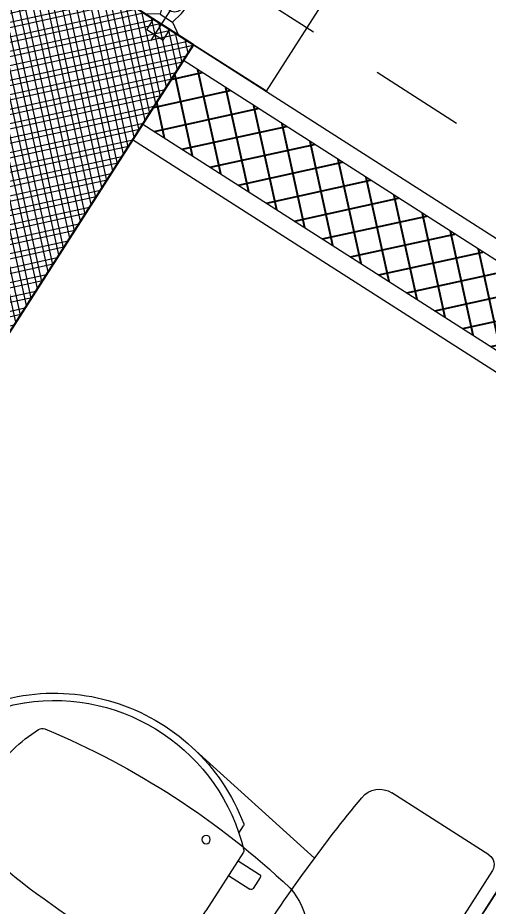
# Model space of a CAD drawing. Header units: inches. Extents: x 249 to 1192, y -18 to 440.
# Drawn here: x 939.909 to 940.533, y 102.126 to 103.306 of the extents above; entities that cross this region are included whole.
import ezdxf

# ---------------------------------------------------------------- set-up
doc = ezdxf.new("R2010")
doc.units = ezdxf.units.IN
doc.header["$MEASUREMENT"] = 0
doc.linetypes.add('DASHED2', pattern=[0.375, 0.25, -0.125])
for name, color, linetype, lineweight in [('ARSIR BETON', 8, 'Continuous', 0), ('DIMENSI', 85, 'Continuous', 20), ('DINDING', 6, 'Continuous', 0), ('DINDING2', 137, 'Continuous', 20), ('SANITAIR', 6, 'Continuous', 9)]:
    doc.layers.add(name, color=color, linetype=linetype, lineweight=lineweight)
for name, color, linetype in [('ARSIR DINDING', 64, 'Continuous'), ('KOLOM', 5, 'Continuous'), ('RUMPUT', 86, 'Continuous')]:
    doc.layers.add(name, color=color, linetype=linetype)
doc.styles.get("Standard").update_dxf_attribs({"font": 'arial.ttf'})
doc.dimstyles.new('UK. GDG PERTEMUAN', dxfattribs={"dimtxt": 0.5, "dimasz": 0.5, "dimexe": 0.5, "dimexo": 0.05, "dimgap": 0.1, "dimtad": 2, "dimdec": 0, "dimlfac": 100, "dimzin": 0, "dimdsep": 46, "dimtxsty": 'Standard', "dimblk": 'OBLIQUE', "dimcen": 0.09, "dimclrd": 8, "dimclre": 256, "dimclrt": 256, "dimadec": 0, "dimazin": 0, "dimtfac": 1, "dimtdec": 0, "dimtofl": 0, "dimtmove": 0, "dimatfit": 3, "dimldrblk": 'OBLIQUE', "dimfxl": 0, "dimtolj": 1, "dimtzin": 0, "dimarcsym": 0})
pattern_1 = [(57.36874968947846, (0, 0), (-0.0535506494527033, 0.244197313478704), [0.046875, -0.30667839075]), (12.36874968947846, (0, 0), (-0.05355064946683093, 0.2441973135431277), [0.04687499999999999, -0.203125]), (102.3687496894784, (0, 0), (-0.2441973135431277, -0.05355064946683093), [0.04687499999999999, -0.203125])]

# ---------------------------------------------------------------- blocks, each defined once
blk = doc.blocks.new('_Oblique')
at = {"color": 0, "linetype": 'ByBlock', "lineweight": -2}
blk.add_line((-0.5, -0.5), (0.5, 0.5), dxfattribs=at)
blk = doc.blocks.new('K1')
at = {"layer": 'ARSIR BETON'}
h = blk.add_hatch(dxfattribs=at)
h.set_pattern_fill('ANSI37', color=256, scale=0.15, style=0)
h.set_pattern_definition([(45, (258.3748891430789, 277.1207513811261), (-0.01325825214724776, 0.01325825214724777), []), (135, (258.3748891430789, 277.1207513811261), (-0.01325825214724777, -0.01325825214724776), [])])
h.paths.add_polyline_path([(259.1248891430789, 277.170751381126), (259.1248891430789, 277.870751381126), (258.4248891430789, 277.870751381126), (258.4248891430789, 277.170751381126)])
at = {"layer": 'KOLOM'}
blk.add_lwpolyline([(258.4248891430789, 277.170751381126), (259.1248891430789, 277.170751381126), (259.1248891430789, 277.870751381126), (258.4248891430789, 277.870751381126)], close=True, dxfattribs=at)
for points in [[(258.7248891430789, 277.5707513811261), (258.8248891430789, 277.4707513811261)], [(258.7248891430789, 277.4707513811261), (258.8248891430789, 277.5707513811261)]]:
    blk.add_lwpolyline(points, dxfattribs=at)
blk = doc.blocks.new('URINOIR')
for p, q in [((440.3689106422528, 163.1740371597041), (440.3689106422528, 128.3767518544457)), ((439.0994895673267, 160.5603959865442), (439.0994895673267, 162.2276422410611)), ((439.0994895673267, 162.2276422410611), (441.638331717179, 162.2276422410611)), ((441.638331717179, 162.2276422410611), (441.638331717179, 160.5603959865442)), ((423.8689106422528, 160.5603959865442), (423.8689106422528, 139.0513935865442)), ((423.8689106422528, 160.5603959865442), (440.3689106422528, 160.5603959865442)), ((439.2883829754435, 159.5307023865442), (437.7224722209399, 160.5603959865442)), ((456.8689106422528, 160.5603959865442), (440.3689106422528, 160.5603959865442)), ((441.2730773754434, 159.5307023865442), (442.9364741754434, 160.5603959865442)), ((456.8689106422528, 160.5603959865442), (456.8689106422528, 139.0513935865442)), ((441.2730773754434, 159.5307023865442), (439.2883829754435, 159.5307023865442)), ((441.4939721969154, 150.8200991865442), (439.2642910222966, 150.8200991865442)), ((441.5900786422528, 148.8840143865442), (439.2206570422528, 148.8840143865442)), ((441.485764267762, 149.835466254749), (439.2560830931411, 149.835466254749)), ((439.4714114422528, 149.3558831865442), (439.4714114422528, 149.835466254749)), ((441.1182098422528, 149.2373231865442), (439.5899714422528, 149.2373231865442)), ((440.1092642422528, 148.8840143865442), (440.1092642422528, 149.2373231865442)), ((440.6445626422528, 148.8840143865442), (440.6445626422528, 149.2373231865442)), ((441.2367698422528, 149.3558831865442), (441.2367698422528, 149.835466254749)), ((427.0445450422528, 140.4489463865442), (424.3689106422528, 140.4489463865442)), ((427.0445450422528, 140.4489463865442), (426.0681245146193, 138.7969790985131)), ((453.6932762422529, 140.4489463865442), (456.3689106422528, 140.4489463865442)), ((453.6932762422529, 140.4489463865442), (454.6696967698863, 138.7969790985131)), ((424.3689106422528, 138.5513935865442), (425.6376907005667, 138.5513935865442)), ((456.3689106422528, 138.5513935865442), (455.1001305839389, 138.5513935865442)), ((438.3937027156338, 131.9203327865442), (440.3689106422528, 131.9203327865442)), ((442.3441185688719, 131.9203327865442), (440.3689106422528, 131.9203327865442)), ((437.667231169116, 129.5603959865442), (440.3689106422528, 129.5603959865442)), ((443.0705901153897, 129.5603959865442), (440.3689106422528, 129.5603959865442))]:
    blk.add_line(p, q)
blk.add_lwpolyline([(439.716246475938, 154.4252568611221), (439.1080125926101, 153.3717648723132), (439.716246475938, 152.3182728835042), (440.932714242594, 152.3182728835042), (441.540948125922, 153.3717648723132), (440.932714242594, 154.4252568611221)], close=True)
for points in [[(439.2560830931429, 149.835466254749, 0.1648038839569054), (439.348265938242, 149.865467954443, 0.1057575044615853), (439.4461875437849, 149.977397190942, 0.06898416001991564), (439.5040562997263, 150.1264789624667, 0.05517839844002603), (439.5283994003902, 150.3245792183767, 0.05517839843997215), (439.508827095201, 150.5232075718692, 0.06898416001975703), (439.4545600723474, 150.673637813994, 0.1057575044616802), (439.3593583678426, 150.7878894235002, 0.164803883956916), (439.2679236365873, 150.8200991865442, 0.1648038839568461), (439.1757407914882, 150.7900974868503, 0.1057575044616819), (439.0778191859453, 150.6781682503512, 0.06898416001986153), (439.0199504300039, 150.5290864788267, 0.05517839844006877), (438.9956073293399, 150.3309862229166, 0.05517839844004811), (439.0151796345291, 150.1323578694239, 0.06898416001982068), (439.0694466573828, 149.9819276272992, 0.1057575044616362), (439.1646483618875, 149.867676017793, 0.1648038839568864)], [(440.3689106422528, 150.8200991865442, 0.07082065173384221), (440.0907472325604, 150.7805011521142, 0.08242795523414075), (439.8727084662547, 150.6759030321726, 0.1068234923407182), (439.7159530182806, 150.5063428462842, 0.1341303286550614), (439.6671747952772, 150.3277827206466, 0.1341303286551346), (439.7159530182806, 150.1492225950091, 0.1068234923408687), (439.8727084662547, 149.9796624091206, 0.08242795523420371), (440.0907472325604, 149.875064289179, 0.07082065173390187), (440.3689106422528, 149.835466254749, 0.07082065173390187), (440.6470740519452, 149.875064289179, 0.08242795523420371), (440.865112818251, 149.9796624091206, 0.106823492340927), (441.0218682662251, 150.149222595009, 0.134130328655289), (441.0706464892285, 150.3277827206466, 0.1341303286551305), (441.0218682662251, 150.5063428462842, 0.1068234923407954), (440.865112818251, 150.6759030321726, 0.0824279552342621), (440.6470740519451, 150.7805011521142, 0.07082065173387617)], [(441.4821316534716, 149.835466254749, 0.1648038839569054), (441.5743144985707, 149.865467954443, 0.1057575044615853), (441.6722361041136, 149.977397190942, 0.06898416001991564), (441.730104860055, 150.1264789624667, 0.05517839844002603), (441.7544479607189, 150.3245792183767, 0.05517839843997215), (441.7348756555297, 150.5232075718692, 0.06898416001975703), (441.680608632676, 150.673637813994, 0.1057575044616802), (441.5854069281713, 150.7878894235002, 0.164803883956916), (441.4939721969159, 150.8200991865442, 0.1648038839568461), (441.4017893518169, 150.7900974868503, 0.1057575044616819), (441.3038677462739, 150.6781682503512, 0.06898416001986153), (441.2459989903325, 150.5290864788267, 0.05517839844006877), (441.2216558896686, 150.3309862229166, 0.05517839844004811), (441.2412281948578, 150.1323578694239, 0.06898416001982068), (441.2954952177115, 149.9819276272992, 0.1057575044616362), (441.3906969222162, 149.867676017793, 0.1648038839568864)]]:
    blk.add_lwpolyline(points, format="xyb", close=True)
for centre, radius in [((440.3523122422529, 157.3557191865442), 1.06114164), ((440.3689106422528, 157.3696308972805), 0.7234635247060901), ((440.3689106422528, 153.3644144125302), 2.49539192057066)]:
    blk.add_circle(centre, radius)
for centre, radius, start, end in [((459.3911015601078, 154.3207195393418), 20.76675890105817, 165.4703285375222, 177.6692051192197), ((428.3479085870912, 154.8458061013081), 13.74803015613614, 1.348159149610519, 19.92358749069091), ((440.4050714422531, 149.9892223389581), 1.62000893149366, 223.0169258954347, 316.983074104555), ((439.5899714422528, 149.3558831865442), 0.11856, 180.0000000000016, 270), ((441.1182098422528, 149.3558831865442), 0.11856, 270, 0), ((440.4856922422529, 127.4014183865442), 18.73248, 90.3577940000008, 135.8522999999998), ((440.2521290422528, 127.4014183865442), 18.73248, 44.14770000000019, 89.6422059999992), ((392.7184610422528, 106.9166215865443), 51.7656672, 29.26637127654925, 44.01639999999892), ((488.0193602422528, 106.9166215865443), 51.7656672, 135.9836000000011, 150.7336287234507), ((424.3689106422528, 140.9489463865442), 0.5, 180, 270), ((456.3689106422528, 140.9489463865442), 0.5, 270, 0), ((425.2434940853417, 134.9294837834457), 5.498562101725788, 48.58210353438351, 72.63977068790527), ((455.494327199164, 134.9294837834457), 5.498562101725788, 107.3602293120947, 131.4178964656165), ((424.3689106422528, 139.0513935865442), 0.5, 180, 270), ((425.6376907005667, 139.0513935865442), 0.5, 270, 329.4141401361642), ((378.9874346422529, 88.74907998654425), 70.85086319999999, 35.78208324027222, 45.23455615289555), ((501.7503866422528, 88.74907998654425), 70.85086319999999, 134.7654438471044, 144.2179167597278), ((455.1001305839389, 139.0513935865442), 0.5, 210.5858598638359, 270), ((456.3689106422528, 139.0513935865442), 0.5, 270, 0), ((438.3937027156338, 132.5131327865442), 0.5928, 209.2663712765485, 270), ((442.3441185688719, 132.5131327865442), 0.5928, 270, 330.7336287234515), ((437.667231169116, 131.0423959865442), 1.482, 215.7820832402719, 270), ((443.0705901153897, 131.0423959865442), 1.482, 270, 324.2179167597281)]:
    blk.add_arc(centre, radius, start, end)
blk = doc.blocks.new('KLO TOTO C438 ATAS')
for p, q in [((373.8521546289195, 174.6224287110317), (373.8521546289195, 108.7080904620222)), ((377.3521546289195, 169.200600807474), (392.6426137266889, 169.2006008074739)), ((375.8521546289195, 167.700600807474), (375.8521546289195, 142.700600807474)), ((396.6142805515896, 156.3778214158168), (418.2001894889002, 160.0143762791891)), ((406.8588714865363, 153.7689243698419), (406.8588714865363, 154.8969620938489)), ((404.9771583792402, 151.9723383990155), (404.9771583792402, 142.700600807474)), ((401.3057025022483, 150.31206594725), (401.3057025022483, 148.59222063413)), ((404.9771583792402, 150.61863373925), (401.6122702942483, 150.61863373925)), ((404.9771583792402, 148.28565284213), (401.6122702942483, 148.28565284213)), ((375.8521546289195, 117.7006008074739), (375.8521546289195, 142.700600807474)), ((404.9771583792402, 133.4288632159324), (404.9771583792402, 142.700600807474)), ((404.9771583792402, 137.115548772818), (401.6122702942483, 137.115548772818)), ((401.3057025022483, 135.089135667698), (401.3057025022483, 136.808980980818)), ((404.9771583792402, 134.782567875698), (401.6122702942483, 134.7825678756979)), ((406.8588714865363, 131.632277245106), (406.8588714865363, 130.5042395210991)), ((396.6142793700801, 129.0233628659835), (418.2182922032816, 125.3835310548571)), ((396.3727636695479, 125.8436641965619), (397.3977390506795, 125.8436641965619)), ((397.7043068426794, 123.380698555634), (397.7043068426795, 125.537096404562)), ((396.1219389950612, 123.0741307636339), (397.3977390506795, 123.0741307636339)), ((396.8483695674155, 123.074130763634), (396.8483695674155, 119.60317022261)), ((395.7188244019363, 119.29660243061), (396.5418017754155, 119.29660243061)), ((377.3521546289195, 116.2006008074739), (392.6426137266889, 116.200600807474))]:
    blk.add_line(p, q)
for centre in [(410.0521546289195, 150.700600807474), (410.0521546289195, 134.700600807474)]:
    blk.add_circle(centre, 0.55)
for centre, radius, start, end in [((377.3521546289195, 167.700600807474), 1.5, 90, 180), ((392.6426137266889, 166.1506008074739), 3.05, 6.733413885746294, 90), ((191.3682413014955, 142.38728852405), 205.7223168216, 0.08729999999998823, 6.733413885746092), ((423.0503257887012, 133.6158456563747), 25.8528569115138, 48.60093958351036, 134.0644382761231), ((423.0250052123453, 133.5524614316001), 26.8981743649314, 100.3332615222914, 126.6133899884539), ((423.0250052123453, 133.5524614316001), 26.8981743649314, 48.65161486691368, 100.3332615223145), ((407.1654392785363, 154.8969620938489), 0.306567792, 126.6133899884539, 180), ((431.6491694188243, 142.8771838556659), 14.2040828796192, 359.2876890321328, 49.9181965434028), ((417.333876802397, 46.03342620004823), 107.150918485842, 79.97911044104583, 100.8031261086895), ((431.6491694188243, 142.8771838556659), 13.2230659452192, 359.2876890321328, 49.9181965434028), ((399.5360076410199, 142.700600807474), 8.88385301210042, 104.9108354412916, 180), ((405.2837261712402, 151.9723383990155), 0.306567792, 134.0644382761195, 180), ((435.7484253602126, 150.5766147214438), 1, 25.79835877013112, 76.67438715559531), ((401.6122702942483, 150.31206594725), 0.306567792, 90, 180), ((419.4549169834281, 142.700600807474), 19.09723764549139, 359.9999999999998, 25.79835877024763), ((401.6122702942483, 148.59222063413), 0.306567792, 179.9999999999994, 270), ((399.5360076410199, 142.700600807474), 8.88385301210042, 180, 255.0891645587084), ((191.3682413014955, 143.013913090898), 205.7223168216, 353.2665861142539, 359.9127), ((419.4549169834281, 142.7006008074739), 19.09723764549139, 334.2016412297589, 2.035554996136651e-13), ((431.6491694188243, 142.524017759282), 13.2230659452192, 310.0818034565972, 0.7123109678672515), ((431.6491694188243, 142.524017759282), 14.2040828796192, 310.0818034565972, 0.7123109678672515), ((401.6122702942483, 136.808980980818), 0.306567792, 90, 180.0000000000004), ((401.6122702942483, 135.089135667698), 0.306567792, 180, 270), ((417.3380717627472, 239.9822948719636), 107.7553903471279, 259.2559277601076, 279.9618356901573), ((405.2837261712402, 133.4288632159324), 0.306567792, 180, 225.9355617238805), ((435.7484253602126, 134.8245868935041), 1, 283.3256128444047, 334.2016412298755), ((423.0503257887012, 151.7853559585732), 25.8528569115138, 225.9355617238768, 311.3990604164896), ((423.0250052123453, 151.8487401833478), 26.8981743649314, 259.7059323357049, 311.3483851330864), ((407.1654392785363, 130.5042395210991), 0.306567792, 180, 233.3866100115461), ((423.0250052123453, 151.8487401833478), 26.8981743649314, 233.3866100115461, 259.7059323357248), ((397.3977390506795, 125.537096404562), 0.306567792, 0, 90), ((397.3977390506795, 123.380698555634), 0.306567792, 270, 0), ((396.5418017754155, 119.60317022261), 0.306567792, 270, 0), ((392.6426137266889, 119.250600807474), 3.05, 270, 353.2665861142543), ((377.3521546289195, 117.7006008074739), 1.5, 180, 270)]:
    blk.add_arc(centre, radius, start, end)
blk = doc.blocks.new('TOILET LANTAI 1')
at = {"layer": 'ARSIR DINDING'}
h = blk.add_hatch(dxfattribs=at)
h.set_pattern_fill('ANSI37', color=256, scale=0.25, style=0)
h.set_pattern_definition([(45, (566.9534183894331, 249.6281032193579), (-0.02209708691207961, 0.02209708691207961), []), (135, (566.9534183894331, 249.6281032193579), (-0.02209708691207961, -0.02209708691207961), [])])
h.paths.add_polyline_path([(664.0664691677501, 110.3714416458989), (663.96646916775, 110.3714416458989), (663.96646916775, 109.5314416458989), (664.0664691677501, 109.5314416458989)])
h.paths.add_polyline_path([(665.5864691437426, 109.7464413938222), (664.77146916775, 109.7464413938222), (664.77146916775, 109.6464413938221), (665.5864691917574, 109.6464413938221)])
h.paths.add_polyline_path([(665.7114691677501, 110.9214415378661), (665.61146916775, 110.9214415378661), (665.61146916775, 109.7714414658442), (665.7114691677501, 109.7714414658442)])
h.paths.add_polyline_path([(666.2064690837243, 109.7464414658442), (665.736469275783, 109.7464414658442), (665.736469275783, 109.6464419171816), (666.2064691797532, 109.6464419171816)])
h.paths.add_polyline_path([(667.0114691677502, 110.9214415378661), (666.91146916775, 110.9214415378661), (666.91146916775, 109.7714414778479), (667.0114691677502, 109.7714415258625)])
h.paths.add_polyline_path([(666.8864692277685, 111.0464416458989), (665.7364692277685, 111.0464416458989), (665.7364691797538, 110.9464416458989), (666.8864691797539, 110.9464416458989)])
h.paths.add_polyline_path([(665.5864692277685, 111.0464416458989), (664.64146916775, 111.0464416458989), (664.64146916775, 110.9464416458989), (665.5864691797539, 110.9464416458989)])
h.paths.add_polyline_path([(667.4664692277701, 111.0464416458989), (667.0364692277685, 111.0464416458989), (667.0364691797539, 110.9464416458989), (667.4664691797554, 110.9464416458989)])
h.paths.add_polyline_path([(667.5914691677502, 112.2714416458989), (667.4914691677501, 112.2714416458989), (667.4914691677501, 111.0714417059173), (667.5914691677502, 111.0714416579027)])
h.paths.add_polyline_path([(668.2164691077319, 111.0464416458989), (667.61646922777, 111.0464416458989), (667.6164691797554, 110.9464416458989), (668.2164691077319, 110.9464416458989)])
h.paths.add_polyline_path([(668.3414691677502, 110.9214416458989), (668.2414691677501, 110.9214416458989), (668.2414691677501, 109.7714416338953), (668.3414691677502, 109.7714415858807)])
h.paths.add_polyline_path([(668.3414691677502, 109.6214415858807), (668.2414691677501, 109.6214416338953), (668.2414691677501, 109.4516355110106), (668.3414691677502, 109.4516355110106)])
h.paths.add_polyline_path([(664.0664691677501, 112.0464416458989), (663.9664691677502, 112.0464416458989), (663.9664691677502, 111.9989416458989), (664.0664691677501, 111.9989416458989)])
h.paths.add_polyline_path([(664.0664691677501, 111.1189416458989), (663.9664691677502, 111.1189416458989), (663.9664691677502, 111.0714416458989), (664.0664691677501, 111.0714416458989)])
h.paths.add_polyline_path([(664.0664691677503, 112.3312242984351), (663.9664691677501, 112.3312242984351), (663.9664691677501, 112.1964417059171), (664.0664691677503, 112.1964416579026)])
h.paths.add_polyline_path([(665.1914691677501, 112.1714416458989), (664.0914691677502, 112.1714416458989), (664.0914691677502, 112.0714416458989), (665.1914691677501, 112.0714416458989)])
h.paths.add_polyline_path([(665.3164691677503, 112.6664416458991), (665.2164691677508, 112.6664416458991), (665.2164691677508, 112.1964416458989), (665.3164691677503, 112.1964416458989)])
h.paths.add_polyline_path([(665.1914691677501, 113.4714416458989), (664.0914691677502, 113.4714416458989), (664.0914691677502, 113.3714416458989), (665.1914691677501, 113.3714416458989)])
h.paths.add_polyline_path([(664.0664691677501, 113.3464416458989), (663.9664691677502, 113.3464416458989), (663.9664691677502, 113.2112242984351), (664.0664691677501, 113.2112242984351)])
h.paths.add_polyline_path([(664.0664691677501, 113.6312242984351), (663.9664691677502, 113.6312242984351), (663.9664691677502, 113.4964417179208), (664.0664691677501, 113.4964417179208)])
h.paths.add_polyline_path([(664.0664691677501, 114.6464416458989), (663.9664691677502, 114.6464416458989), (663.9664691677502, 114.5112242984351), (664.0664691677501, 114.5112242984351)])
h.paths.add_polyline_path([(665.1914691677501, 114.7714416458989), (664.0914691677502, 114.7714416458989), (664.0914691677502, 114.6714416458989), (665.1914691677501, 114.6714416458989)])
h.paths.add_polyline_path([(665.3164691677503, 114.6464416458989), (665.2164691677507, 114.6464416458989), (665.2164691677507, 114.1764416458988), (665.3164691677503, 114.1764416458988)])
at = {"layer": 'DINDING'}
for points in [[(668.2164691077319, 110.9214417179209), (664.6414300015507, 110.9214417179209), (664.6414300015507, 111.0714415420956), (668.2164691077319, 111.0714415420956)], [(665.7364691677501, 109.7714414658442), (665.58646916775, 109.7714414658442), (665.58646916775, 110.9214415378661), (665.7364691677501, 110.9214415378661)]]:
    blk.add_lwpolyline(points, close=True, dxfattribs=at)
at = {"layer": 'DINDING2', "linetype": 'DASHED2', "ltscale": 0.5}
blk.add_lwpolyline([(667.4664691677501, 111.1714415420956), (664.0914691677502, 111.1714415420956)], dxfattribs=at)
at = {"layer": 'DINDING2'}
blk.add_lwpolyline([(664.6414300015507, 110.9464416458989), (668.2164691677501, 110.9464416458989), (668.2164691677501, 111.0464416458989), (664.6414300015507, 111.0464416458989)], close=True, dxfattribs=at)
at = {"layer": 'KOLOM'}
blk.add_blockref('K1', (405.516580024671, -166.7993097352271), dxfattribs=at)
at = {"layer": 'SANITAIR', "xscale": 0.01, "yscale": 0.01, "zscale": 0.01, "rotation": 180}
blk.add_blockref('URINOIR', (668.9948380083096, 112.677045501961), dxfattribs=at)
at = {"layer": 'SANITAIR', "xscale": -0.01, "yscale": 0.01, "zscale": 0.01}
blk.add_blockref('KLO TOTO C438 ATAS', (669.3249907221665, 108.6843605612239), dxfattribs=at)
blk = doc.blocks.new('LT1')
at = {"layer": 'DIMENSI', "rotation": 0.01671694411465765}
blk.add_blockref('TOILET LANTAI 1', (22.84884283238841, 19.24158738473108), dxfattribs=at)
at = {"layer": 'KOLOM'}
blk.add_blockref('K1', (428.3331919653104, -147.3638074571375), dxfattribs=at)
blk = doc.blocks.new('TAPAK')
at = {"layer": 'DIMENSI'}
blk.add_aligned_dim(p1=(173.954127525262, 249.1971732825821), p2=(185.5825499774351, 262.9761678494496), distance=0.7245303485307069, text='18.03', dimstyle='UK. GDG PERTEMUAN', override={"dimtxt": 1.25, "dimasz": 1, "dimexe": 1}, dxfattribs=at).render()

msp = doc.modelspace()

# ---------------------------------------------------------------- hatches: boundary and pattern name
at = {"layer": 'RUMPUT'}
h = msp.add_hatch(dxfattribs=at)
h.set_pattern_fill('GRASS', color=256, scale=0.25, angle=-32.63125031052153, style=0)
h.set_pattern_definition(pattern_1)
edge = h.paths.add_edge_path(flags=17)
edge.add_line((928.2641801358429, 87.77966679945874), (928.2102571162511, 87.69545095796715))
edge.add_line((928.2102571162511, 87.69545095796715), (927.4523145428277, 88.18075813429114))
edge.add_line((927.4523145428277, 88.18075813429114), (927.9376217191518, 88.93870070771442))
edge.add_line((927.9376217191518, 88.93870070771442), (944.9810419464964, 115.3713075449288))
edge.add_line((944.9810419464964, 115.3713075449288), (944.6881731201454, 115.5588301200329))
edge.add_line((944.6881731201454, 115.5588301200329), (940.4070226355534, 108.5805976980109))
edge.add_line((940.4070226355534, 108.5805976980109), (924.7936289507031, 90.12836316794235))
edge.add_line((924.7936289507031, 90.12836316794235), (906.9246372932737, 96.97757937312682))
edge.add_line((906.9246372932737, 96.97757937312682), (902.6198956972332, 99.28170147302345))
edge.add_line((902.6198956972332, 99.28170147302345), (887.5537847216924, 69.67303889785137))
edge.add_line((887.5537847216924, 69.67303889785137), (887.5839640358097, 69.65371522052908))
edge.add_line((887.5839640358097, 69.65371522052908), (891.466421446403, 75.71725580791895))
edge.add_line((891.466421446403, 75.71725580791895), (893.1507382762345, 74.6387954160869))
edge.add_line((893.1507382762345, 74.6387954160869), (895.8468892558133, 78.84958749066337))
edge.add_line((895.8468892558133, 78.84958749066337), (898.4575803420505, 77.17797388332485))
edge.add_line((898.4575803420505, 77.17797388332485), (900.9840555867966, 75.56028329557753))
edge.add_line((900.9840555867966, 75.56028329557753), (903.1766002224103, 74.15640695535856))
edge.add_line((903.1766002224103, 74.15640695535856), (906.0370060762891, 72.32490212008338))
edge.add_line((906.0370060762891, 72.32490212008338), (908.5634813210349, 70.70721153233623))
edge.add_line((908.5634813210349, 70.70721153233623), (911.0899565657808, 69.08952094458907))
edge.add_arc((911.5752637421049, 69.84746351801277), 0.8999999999999068, 237.3687496894809, 417.3687496894814)
edge.add_line((912.060570918429, 70.60540609143649), (909.5340956736832, 72.22309667918358))
edge.add_line((909.5340956736832, 72.22309667918358), (907.0076204289373, 73.84078726693082))
edge.add_line((907.0076204289373, 73.84078726693082), (905.4287087104201, 74.85175724624926))
edge.add_line((905.4287087104201, 74.85175724624926), (904.4811451841913, 75.45847785467842))
edge.add_line((904.4811451841913, 75.45847785467842), (901.9546699394457, 77.07616844242597))
edge.add_line((901.9546699394457, 77.07616844242597), (899.4281946946996, 78.69385903017334))
edge.add_line((899.4281946946996, 78.69385903017334), (896.8175036084624, 80.36547263751206))
edge.add_line((896.8175036084624, 80.36547263751206), (899.5136545880416, 84.57626471208866))
edge.add_line((899.5136545880416, 84.57626471208866), (897.8293377582106, 85.65472510392057))
edge.add_line((897.8293377582106, 85.65472510392057), (901.711795168804, 91.71826569131034))
edge.add_line((901.711795168804, 91.71826569131034), (903.396111998635, 90.63980529947843))
edge.add_line((903.396111998635, 90.63980529947843), (906.0922629782137, 94.85059737405518))
edge.add_line((906.0922629782137, 94.85059737405518), (921.3353302881803, 85.09053082797953))
edge.add_line((921.3353302881803, 85.09053082797953), (926.4724966191636, 81.8012266328933))
edge.add_line((926.4724966191636, 81.8012266328933), (923.7225291895686, 77.50638515495434))
edge.add_line((923.7225291895686, 77.50638515495434), (919.4630514694381, 70.79575980628869))
edge.add_line((919.4630514694381, 70.79575980628869), (919.6768221338964, 70.6588834238465))
edge.add_line((919.6768221338964, 70.6588834238465), (925.0547665600768, 78.97698642392996))
edge.add_arc((932.3615963517668, 73.22370576023272), 9.300000000000063, 66.3350080141156, 141.7836714338509, ccw=False)
edge.add_line((936.0945068641443, 81.74165029554075), (936.5596564253326, 82.46811112825382))
edge.add_line((936.5596564253326, 82.46811112825382), (928.2641801358429, 87.77966679945874))
edge = h.paths.add_edge_path()
edge.add_arc((902.0036540352788, 51.04019550044824), 2.899999999999944, 21.48045213667681, 57.36874968948014)
edge.add_line((903.5674216034345, 53.48245490370259), (886.5721298860624, 64.36446275412109))
edge.add_line((886.5721298860624, 64.36446275412109), (889.2682808656411, 68.575254828697))
edge.add_line((889.2682808656411, 68.575254828697), (887.5537847216924, 69.67303889785137))
edge.add_line((887.5537847216924, 69.67303889785137), (884.8649772892379, 64.38886223630908))
edge.add_line((884.8649772892379, 64.38886223630908), (899.8177184374615, 52.38925393144922))
edge.add_line((899.8177184374615, 52.38925393144922), (892.7388052037916, 34.03850843705635))
edge.add_line((892.7388052037916, 34.03850843705635), (893.045840120689, 33.8974270920169))
edge.add_line((893.045840120689, 33.8974270920169), (904.7022274439962, 52.10212843513062))
edge = h.paths.add_edge_path()
edge.add_arc((936.7399936000423, 45.06376926786742), 1.89999999999996, 57.36874968947894, 147.3687496894797)
edge.add_line((935.1398926117033, 46.08830664010732), (918.367172414215, 19.89302387901222))
edge.add_line((918.367172414215, 19.89302387901222), (918.7450692695429, 19.62800377191144))
edge.add_line((918.7450692695429, 19.62800377191144), (936.7549778665605, 42.71331442345686))
edge.add_line((936.7549778665605, 42.71331442345686), (952.0053637954163, 30.06494154661328))
edge.add_line((952.0053637954163, 30.06494154661328), (952.4805707531593, 32.5023109921315))
edge.add_line((952.4805707531593, 32.5023109921315), (994.0278929164667, 85.51311961030572))
edge.add_line((994.0278929164667, 85.51311961030572), (953.000433015902, 112.1961135678978))
edge.add_line((953.000433015902, 112.1961135678978), (949.1372720901161, 114.3550084164287))
edge.add_line((949.1372720901161, 114.3550084164287), (945.2741111643297, 116.5139032649596))
edge.add_line((945.2741111643297, 116.5139032649596), (940.4070226355534, 108.5805976980109))
edge.add_line((940.4070226355534, 108.5805976980109), (924.7936289507031, 90.12836316794235))
edge.add_line((924.7936289507031, 90.12836316794235), (906.9246372932737, 96.97757937312682))
edge.add_line((906.9246372932737, 96.97757937312682), (902.6198956972332, 99.28170147302345))
edge.add_line((902.6198956972332, 99.28170147302345), (887.5537847216924, 69.67303889785137))
edge.add_line((887.5537847216924, 69.67303889785137), (887.5839640358097, 69.65371522052908))
edge.add_line((887.5839640358097, 69.65371522052908), (891.466421446403, 75.71725580791895))
edge.add_line((891.466421446403, 75.71725580791895), (893.1507382762345, 74.6387954160869))
edge.add_line((893.1507382762345, 74.6387954160869), (895.8468892558133, 78.84958749066337))
edge.add_line((895.8468892558133, 78.84958749066337), (898.4575803420505, 77.17797388332485))
edge.add_line((898.4575803420505, 77.17797388332485), (900.9840555867966, 75.56028329557753))
edge.add_line((900.9840555867966, 75.56028329557753), (903.1766002224103, 74.15640695535856))
edge.add_line((903.1766002224103, 74.15640695535856), (906.0370060762891, 72.32490212008338))
edge.add_line((906.0370060762891, 72.32490212008338), (908.5634813210349, 70.70721153233623))
edge.add_line((908.5634813210349, 70.70721153233623), (911.0899565657808, 69.08952094458907))
edge.add_arc((911.5752637421049, 69.84746351801277), 0.8999999999999068, 237.3687496894809, 417.3687496894814)
edge.add_line((912.060570918429, 70.60540609143649), (909.5340956736832, 72.22309667918358))
edge.add_line((909.5340956736832, 72.22309667918358), (907.0076204289373, 73.84078726693082))
edge.add_line((907.0076204289373, 73.84078726693082), (905.4287087104201, 74.85175724624926))
edge.add_line((905.4287087104201, 74.85175724624926), (904.4811451841913, 75.45847785467842))
edge.add_line((904.4811451841913, 75.45847785467842), (901.9546699394457, 77.07616844242597))
edge.add_line((901.9546699394457, 77.07616844242597), (899.4281946946996, 78.69385903017334))
edge.add_line((899.4281946946996, 78.69385903017334), (896.8175036084624, 80.36547263751206))
edge.add_line((896.8175036084624, 80.36547263751206), (899.5136545880416, 84.57626471208866))
edge.add_line((899.5136545880416, 84.57626471208866), (897.8293377582106, 85.65472510392057))
edge.add_line((897.8293377582106, 85.65472510392057), (901.711795168804, 91.71826569131034))
edge.add_line((901.711795168804, 91.71826569131034), (903.396111998635, 90.63980529947843))
edge.add_line((903.396111998635, 90.63980529947843), (906.0922629782137, 94.85059737405518))
edge.add_line((906.0922629782137, 94.85059737405518), (921.3353302881803, 85.09053082797953))
edge.add_line((921.3353302881803, 85.09053082797953), (926.4724966191636, 81.8012266328933))
edge.add_line((926.4724966191636, 81.8012266328933), (923.7225291895686, 77.50638515495434))
edge.add_line((923.7225291895686, 77.50638515495434), (919.4630514694381, 70.79575980628869))
edge.add_line((919.4630514694381, 70.79575980628869), (919.6768221338964, 70.6588834238465))
edge.add_line((919.6768221338964, 70.6588834238465), (925.0547665600768, 78.97698642392996))
edge.add_arc((932.3615963517668, 73.22370576023272), 9.300000000000063, 66.3350080141156, 141.7836714338509, ccw=False)
edge.add_line((936.0945068641443, 81.74165029554075), (936.5596564253326, 82.46811112825382))
edge.add_line((936.5596564253326, 82.46811112825382), (928.2641801358429, 87.77966679945874))
edge.add_line((928.2641801358429, 87.77966679945874), (928.2102571162511, 87.69545095796715))
edge.add_line((928.2102571162511, 87.69545095796715), (927.4523145428277, 88.18075813429114))
edge.add_line((927.4523145428277, 88.18075813429114), (927.9376217191518, 88.93870070771442))
edge.add_line((927.9376217191518, 88.93870070771442), (944.9810419464964, 115.3713075449288))
edge.add_line((944.9810419464964, 115.3713075449288), (944.8968261050047, 115.4252305645203))
edge.add_line((944.8968261050047, 115.4252305645203), (945.3821332813288, 116.1831731379438))
edge.add_line((945.3821332813288, 116.1831731379438), (945.0378815538876, 115.2746288968673))
edge.add_line((945.0378815538876, 115.2746288968673), (966.3961127163827, 101.4809171293647))
edge.add_line((966.3961127163827, 101.4809171293647), (987.2184795251612, 88.14845053534901))
edge.add_line((987.2184795251612, 88.14845053534901), (987.7848094723097, 89.0329327735874))
edge.add_line((987.7848094723097, 89.0329327735874), (987.302433925307, 88.09412145713429))
edge.add_line((987.302433925307, 88.09412145713429), (987.9761557069371, 87.66273134038346))
edge.add_line((987.9761557069371, 87.66273134038346), (989.8828169332337, 86.56062110194841))
edge.add_line((989.8828169332337, 86.56062110194841), (990.4566952614961, 86.19316942314298))
edge.add_line((990.4566952614961, 86.19316942314298), (978.5775728439762, 67.60634550868166))
edge.add_line((978.5775728439762, 67.60634550868166), (977.5716846833689, 68.26077967617172))
edge.add_line((977.5716846833689, 68.26077967617172), (973.9826760007685, 62.8408073817882))
edge.add_arc((963.9830200851626, 69.08097359424411), 11.78697555735094, 271.6088435800943, 328.0342658814109, ccw=False)
edge.add_line((964.3139503599157, 57.29864453998494), (963.9111392153795, 57.18526117887534))
edge.add_line((963.9111392153795, 57.18526117887534), (963.6031439829555, 56.90197414856324))
edge.add_line((963.6031439829555, 56.90197414856324), (962.2875738019668, 54.94786372696018))
edge.add_line((962.2875738019668, 54.94786372696018), (966.4964052996177, 52.25296809585404))
edge.add_line((966.4964052996177, 52.25296809585404), (961.5354874971927, 44.50511067863346))
edge.add_line((961.5354874971927, 44.50511067863346), (959.0090122524455, 46.12280126638152))
edge.add_line((959.0090122524455, 46.12280126638152), (955.8275540965428, 41.15406661838088))
edge.add_line((955.8275540965428, 41.15406661838088), (953.0774800973729, 36.85905870231281))
edge.add_line((953.0774800973729, 36.85905870231281), (937.7645309722823, 46.66387025620645))
h = msp.add_hatch(dxfattribs=at)
h.set_pattern_fill('GRASS', color=256, scale=0.25, angle=-32.63125031052153, style=0)
h.set_pattern_definition(pattern_1)
edge = h.paths.add_edge_path()
edge.add_line((896.8175036084624, 80.36547263751206), (899.5136545880416, 84.57626471208866))
edge.add_line((899.5136545880416, 84.57626471208866), (897.8293377582106, 85.65472510392057))
edge.add_line((897.8293377582106, 85.65472510392057), (901.711795168804, 91.71826569131034))
edge.add_line((901.711795168804, 91.71826569131034), (903.396111998635, 90.63980529947843))
edge.add_line((903.396111998635, 90.63980529947843), (906.0922629782137, 94.85059737405518))
edge.add_line((906.0922629782137, 94.85059737405518), (921.3353302881803, 85.09053082797953))
edge.add_line((921.3353302881803, 85.09053082797953), (926.4724966191636, 81.8012266328933))
edge.add_line((926.4724966191636, 81.8012266328933), (923.7225291895686, 77.50638515495397))
edge.add_line((923.7225291895686, 77.50638515495397), (919.4630514694381, 70.79575980628869))
edge.add_line((919.4630514694381, 70.79575980628869), (919.6768221338964, 70.6588834238465))
edge.add_line((919.6768221338964, 70.6588834238465), (925.0547665600768, 78.97698642392993))
edge.add_arc((932.3615963517669, 73.22370576023259), 9.300000000000214, 66.33500801411651, 141.7836714338508, ccw=False)
edge.add_line((936.0945068641443, 81.74165029554075), (936.5596564253326, 82.46811112825382))
edge.add_line((936.5596564253326, 82.46811112825382), (928.2641801358429, 87.77966679945874))
edge.add_line((928.2641801358429, 87.77966679945874), (928.2102571162511, 87.69545095796715))
edge.add_line((928.2102571162511, 87.69545095796715), (927.4523145428277, 88.18075813429114))
edge.add_line((927.4523145428277, 88.18075813429114), (927.9376217191518, 88.93870070771442))
edge.add_line((927.9376217191518, 88.93870070771442), (944.9810419464964, 115.3713075449288))
edge.add_line((944.9810419464964, 115.3713075449288), (944.8968261050047, 115.4252305645203))
edge.add_line((944.8968261050047, 115.4252305645203), (945.3821332813288, 116.1831731379438))
edge.add_line((945.3821332813288, 116.1831731379438), (946.1400758547525, 115.6978659616198))
edge.add_line((946.1400758547525, 115.6978659616198), (987.7311629355854, 88.94914873724179))
edge.add_line((987.7311629355854, 88.94914873724179), (987.7848094723097, 89.0329327735874))
edge.add_line((987.7848094723097, 89.0329327735874), (988.5427520457331, 88.54762559726345))
edge.add_line((988.5427520457331, 88.54762559726345), (987.9761557069371, 87.66273134038346))
edge.add_line((987.9761557069371, 87.66273134038346), (989.8828169332337, 86.56062110194841))
edge.add_line((989.8828169332337, 86.56062110194841), (990.4566952614961, 86.19316942314298))
edge.add_line((990.4566952614961, 86.19316942314298), (978.5775728439764, 67.60634550868144))
edge.add_line((978.5775728439764, 67.60634550868144), (977.5716846833689, 68.26077967617147))
edge.add_line((977.5716846833689, 68.26077967617147), (973.9826760007685, 62.84080738178788))
edge.add_arc((963.983020085164, 69.08097359424208), 11.78697555734887, 271.6088435800879, 328.03426588141446, ccw=False)
edge.add_line((964.3139503599157, 57.29864453998494), (963.9111392153795, 57.18526117887534))
edge.add_line((963.9111392153795, 57.18526117887534), (963.6031439829555, 56.90197414856324))
edge.add_line((963.6031439829555, 56.90197414856324), (962.2875738019668, 54.94786372696018))
edge.add_line((962.2875738019668, 54.94786372696018), (966.4964052996177, 52.25296809585404))
edge.add_line((966.4964052996177, 52.25296809585404), (961.5354874971927, 44.50511067863346))
edge.add_line((961.5354874971927, 44.50511067863346), (959.0090122524455, 46.12280126638152))
edge.add_line((959.0090122524455, 46.12280126638152), (955.8275540965428, 41.15406661838088))
edge.add_line((955.8275540965428, 41.15406661838088), (953.0774800973729, 36.85905870231281))
edge.add_line((953.0774800973729, 36.85905870231281), (937.7645309722823, 46.66387025620645))
edge.add_arc((936.7399936000423, 45.06376926786742), 1.89999999999996, 57.36874968947894, 147.3687496894797)
edge.add_line((935.1398926117033, 46.08830664010732), (918.367172414215, 19.89302387901222))
edge.add_line((918.367172414215, 19.89302387901222), (918.7450692695429, 19.62800377191144))
edge.add_line((918.7450692695429, 19.62800377191144), (936.7549778665605, 42.71331442345686))
edge.add_line((936.7549778665605, 42.71331442345686), (952.0053637954163, 30.0649415466133))
edge.add_line((952.0053637954163, 30.0649415466133), (952.4805707531593, 32.50231099213147))
edge.add_line((952.4805707531593, 32.50231099213147), (994.0278929164667, 85.51311961030571))
edge.add_line((994.0278929164667, 85.51311961030571), (953.000433015902, 112.1961135678978))
edge.add_line((953.000433015902, 112.1961135678978), (949.1372720901161, 114.3550084164287))
edge.add_line((949.1372720901161, 114.3550084164287), (945.2741111643297, 116.5139032649596))
edge.add_line((945.2741111643297, 116.5139032649596), (940.4070226355534, 108.5805976980109))
edge.add_line((940.4070226355534, 108.5805976980109), (924.7936289507031, 90.12836316794235))
edge.add_line((924.7936289507031, 90.12836316794235), (906.9246372932737, 96.97757937312682))
edge.add_line((906.9246372932737, 96.97757937312682), (902.6198956972332, 99.28170147302345))
edge.add_line((902.6198956972332, 99.28170147302345), (887.5537847216924, 69.67303889785137))
edge.add_line((887.5537847216924, 69.67303889785137), (887.5839640358097, 69.65371522052908))
edge.add_line((887.5839640358097, 69.65371522052908), (891.466421446403, 75.71725580791895))
edge.add_line((891.466421446403, 75.71725580791895), (893.1507382762345, 74.6387954160869))
edge.add_line((893.1507382762345, 74.6387954160869), (895.8468892558133, 78.84958749066337))
edge.add_line((895.8468892558133, 78.84958749066337), (898.4575803420505, 77.17797388332485))
edge.add_line((898.4575803420505, 77.17797388332485), (900.9840555867966, 75.56028329557753))
edge.add_line((900.9840555867966, 75.56028329557753), (903.1766002224103, 74.15640695535856))
edge.add_line((903.1766002224103, 74.15640695535856), (906.0370060762891, 72.32490212008338))
edge.add_line((906.0370060762891, 72.32490212008338), (908.5634813210349, 70.70721153233623))
edge.add_line((908.5634813210349, 70.70721153233623), (911.0899565657808, 69.08952094458907))
edge.add_arc((911.5752637421049, 69.84746351801277), 0.8999999999999068, 237.3687496894809, 417.3687496894814)
edge.add_line((912.060570918429, 70.60540609143649), (909.5340956736832, 72.22309667918358))
edge.add_line((909.5340956736832, 72.22309667918358), (907.0076204289373, 73.84078726693082))
edge.add_line((907.0076204289373, 73.84078726693082), (905.4287087104201, 74.85175724624926))
edge.add_line((905.4287087104201, 74.85175724624926), (904.4811451841913, 75.45847785467842))
edge.add_line((904.4811451841913, 75.45847785467842), (901.9546699394457, 77.07616844242597))
edge.add_line((901.9546699394457, 77.07616844242597), (899.4281946946996, 78.69385903017334))
edge.add_line((899.4281946946996, 78.69385903017334), (896.8175036084624, 80.36547263751206))

# ---------------------------------------------------------------- block references
at = {"rotation": 327.3687496894794}
msp.add_blockref('LT1', (290.820152466427, 364.0609846809285), dxfattribs=at)
at = {"layer": 'DINDING'}
msp.add_blockref('TAPAK', (754.7025369303853, -154.3074801053276), dxfattribs=at)

doc.saveas('drawing.dxf')
